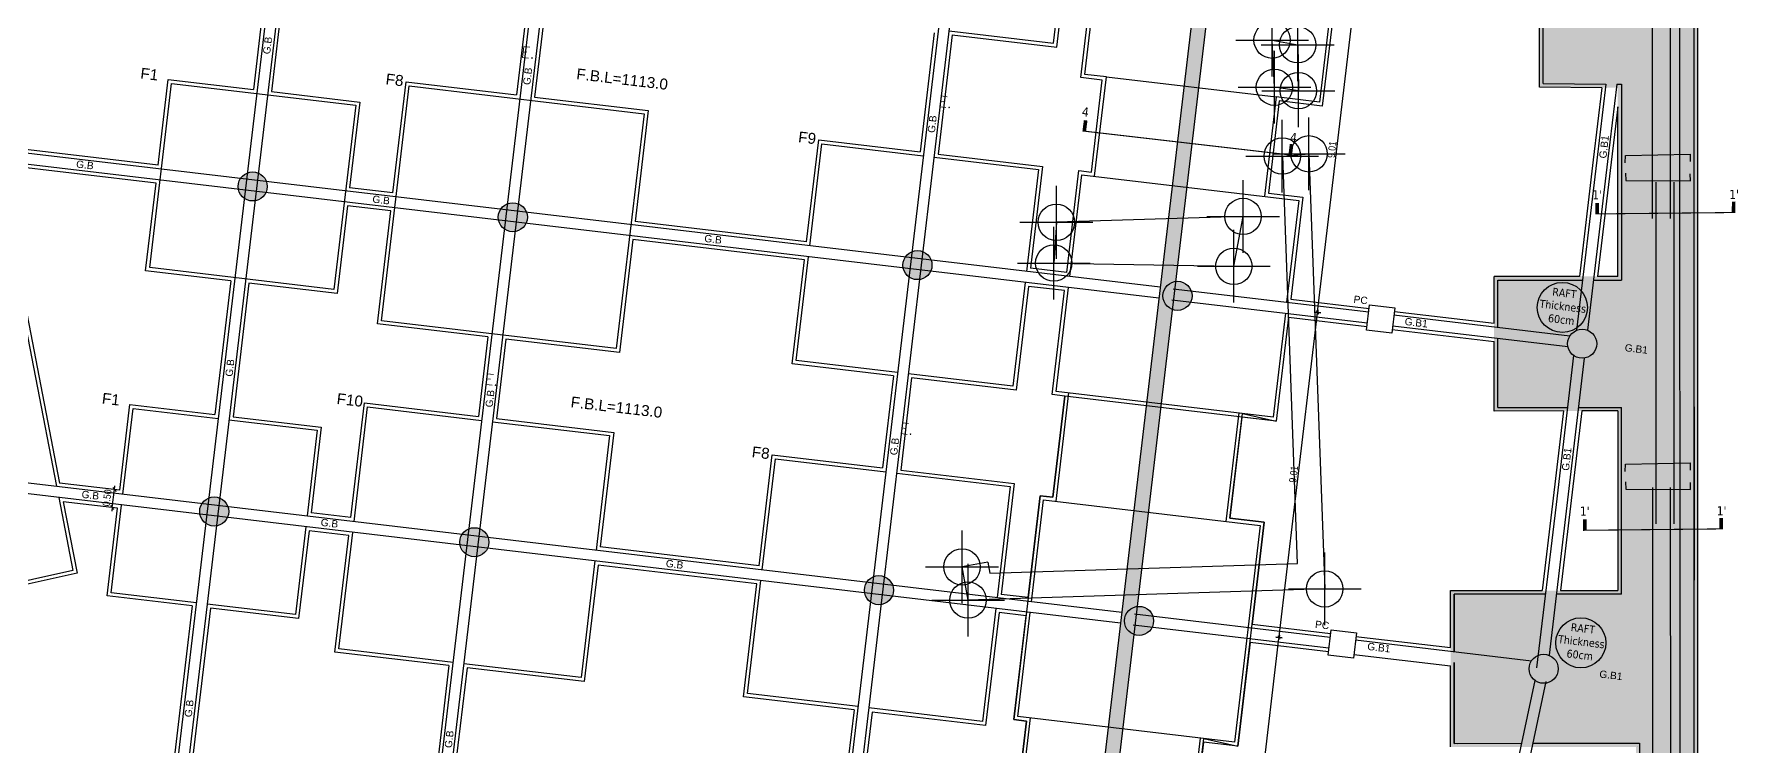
# Model space of a CAD drawing. Header units: millimetres. Extents: x 353738 to 353779397, y 355912 to 355984.
# Drawn here: x 353762.16 to 353809, y 355939.25 to 355958.86 of the extents above; entities that cross this region are included whole.
import ezdxf
from ezdxf.enums import TextEntityAlignment as Align
from ezdxf.lldxf.tags import DXFTag

# ---------------------------------------------------------------- set-up
doc = ezdxf.new("R2010")
doc.units = ezdxf.units.MM
doc.header["$PDMODE"] = 34
doc.header["$PDSIZE"] = -1.5
doc.linetypes.add('( Hidden )', pattern=[0.375, 0.25, -0.125])
for name, color, linetype in [('$AUDIT_BAD_LAYER1', 7, 'Continuous'), ('A-G-DIMENSION', 191, 'Continuous'), ('S-BLINDING LINE', 1, 'Continuous'), ('S-CONCRETE PLANS', 4, 'Continuous'), ('S-S-BEARING WALL', 150, 'Continuous'), ('S-S-BEARING WALL HATCH', 250, 'Continuous'), ('S-S-BEARING WALL HATCH UNDER THE GROUND', 250, 'Continuous'), ('S-S-BEARING WALL UNDER THE GROUND', 150, 'Continuous'), ('S-S-COLUMN', 60, 'Continuous'), ('S-S-COLUMN HATCH', 250, 'Continuous'), ('S-Steel', 3, 'Continuous'), ('S-SYMPOLS', 6, 'Continuous'), ('S-TAGS', 135, 'Continuous'), ('S-TEXT- BEAMS', 7, 'Continuous'), ('S-Text-Col.', 7, 'Continuous'), ('S-Text-Foundations', 7, 'Continuous'), ('steel', 3, 'Continuous')]:
    doc.layers.add(name, color=color, linetype=linetype)
doc.layers.add('S-D-WATER PROOF', color=8, linetype='( Hidden )', lineweight=0)
doc.styles.add('ARIAL', font='arial.ttf')
doc.styles.add('Site 1-200 (m)', font='arial.ttf', dxfattribs={"width": 0.85, "height": 0.2})
doc.styles.get("Standard").update_dxf_attribs({"font": 'simplex.shx'})
doc.styles.add('Tohama', font='tahoma.ttf')
tags = doc.linetypes.add('DRAIN_PIPE', pattern='A,0.5,-0.2,["D",Standard,S=0.1,R=0,X=-0.1,Y=-0.05],-0.2', length=0.9).pattern_tags.tags
tags[6] = DXFTag(74, 10)
doc.dimstyles.new('FC 1-100 (m)', dxfattribs={"dimtxt": 0.2, "dimasz": 0.1, "dimexe": 0.144, "dimexo": 0.144, "dimgap": 0.072, "dimtad": 1, "dimzin": 1, "dimdsep": 46, "dimtxsty": 'Site 1-200 (m)', "dimblk": 'OBLIQUE', "dimcen": 90, "dimse1": 1, "dimse2": 1, "dimclrd": 256, "dimclrt": 256, "dimadec": 3, "dimazin": 0, "dimtfac": 1, "dimtix": 1, "dimtmove": 2, "dimatfit": 3, "dimfxl": 0.144, "dimtolj": 1, "dimlwd": -1, "dimarcsym": 0})
doc.dimstyles.new('FC 1-200 (m)', dxfattribs={"dimtxt": 0.26, "dimasz": 0.03, "dimexe": 0.144, "dimexo": 0.144, "dimgap": 0.03, "dimtad": 1, "dimzin": 9, "dimdsep": 46, "dimtxsty": 'Site 1-200 (m)', "dimblk": 'CC-DIMTICK', "dimcen": 90, "dimse1": 1, "dimse2": 1, "dimclrd": 256, "dimclrt": 256, "dimadec": 3, "dimazin": 0, "dimtfac": 1, "dimtix": 1, "dimtmove": 2, "dimatfit": 3, "dimfxl": 0.144, "dimtolj": 1, "dimlwd": -1, "dimarcsym": 0})

# ---------------------------------------------------------------- blocks, each defined once
blk = doc.blocks.new('CC-DIMTICK')
for p, q in [((0, 3), (0, -3)), ((2, 0), (-2, 0))]:
    blk.add_line(p, q)
at = {"const_width": 0.444, "flags": 128}
blk.add_lwpolyline([(-1.4, -1.4), (1.4, 1.4)], dxfattribs=at)
blk = doc.blocks.new('*D7')
at = {"layer": 'A-G-DIMENSION', "transparency": 16777216}
blk.add_line((353794.984, 355930.427), (353796.382, 355942.235), dxfattribs=at)
at = {"layer": 'A-G-DIMENSION', "transparency": 16777216, "xscale": 0.03, "yscale": 0.03, "zscale": 0.03}
for p, rotation in [((353796.385, 355942.265), 83.25075668167635), ((353794.981, 355930.397), 263.2507566816763)]:
    blk.add_blockref('CC-DIMTICK', p, dxfattribs=dict(at, rotation=rotation))
at = {"layer": 'A-G-DIMENSION', "transparency": 16777216, "insert": (353795.552, 355936.346), "char_height": 0.2, "attachment_point": 5, "rotation": 83.2508, "style": 'Site 1-200 (m)'}
blk.add_mtext('\\A1;11.95', dxfattribs=at)
blk = doc.blocks.new('*D8')
at = {"layer": 'A-G-DIMENSION', "transparency": 16777216}
blk.add_line((353796.389, 355942.294), (353797.441, 355951.183), dxfattribs=at)
at = {"layer": 'A-G-DIMENSION', "transparency": 16777216, "xscale": 0.03, "yscale": 0.03, "zscale": 0.03}
for p, rotation in [((353797.444, 355951.212), 83.25075668167635), ((353796.385, 355942.265), 263.2507566816763)]:
    blk.add_blockref('CC-DIMTICK', p, dxfattribs=dict(at, rotation=rotation))
at = {"layer": 'A-G-DIMENSION', "transparency": 16777216, "insert": (353796.783, 355946.754), "char_height": 0.2, "attachment_point": 5, "rotation": 83.2508, "style": 'Site 1-200 (m)'}
blk.add_mtext('\\A1;9.01', dxfattribs=at)
blk = doc.blocks.new('*D9')
at = {"layer": 'A-G-DIMENSION', "transparency": 16777216}
blk.add_line((353797.445, 355951.222), (353798.497, 355960.11), dxfattribs=at)
at = {"layer": 'A-G-DIMENSION', "transparency": 16777216, "xscale": 0.03, "yscale": 0.03, "zscale": 0.03}
for p, rotation in [((353798.501, 355960.14), 83.25075668167635), ((353797.442, 355951.192), 263.2507566816763)]:
    blk.add_blockref('CC-DIMTICK', p, dxfattribs=dict(at, rotation=rotation))
at = {"layer": 'A-G-DIMENSION', "transparency": 16777216, "insert": (353797.84, 355955.682), "char_height": 0.2, "attachment_point": 5, "rotation": 83.2508, "style": 'Site 1-200 (m)'}
blk.add_mtext('\\A1;9.01', dxfattribs=at)
blk = doc.blocks.new('_OBLIQUE')
at = {"color": 0, "linetype": 'ByBlock'}
blk.add_line((-0.5, -0.5), (0.5, 0.5), dxfattribs=at)
blk = doc.blocks.new('*D15')
at = {"transparency": 16777216}
for p, q in [((353764.311, 355945.837), (353764.37, 355946.333)), ((353764.37, 355946.333), (353764.382, 355946.432)), ((353764.311, 355945.837), (353764.299, 355945.737))]:
    blk.add_line(p, q, dxfattribs=at)
at = {"transparency": 16777216, "xscale": 0.1, "yscale": 0.1, "zscale": 0.1}
for p, rotation in [((353764.37, 355946.333), 263.2507566787386), ((353764.311, 355945.837), 83.25075667873854)]:
    blk.add_blockref('_OBLIQUE', p, dxfattribs=dict(at, rotation=rotation))
at = {"transparency": 16777216, "insert": (353764.168, 355946.105), "char_height": 0.2, "attachment_point": 5, "rotation": 83.2508, "style": 'Site 1-200 (m)'}
blk.add_mtext('\\A1;0.50', dxfattribs=at)

msp = doc.modelspace()

# ---------------------------------------------------------------- hatches: boundary and pattern name
at = {"layer": 'S-D-WATER PROOF'}
h = msp.add_hatch(color=254, dxfattribs=at)
h.dxf.hatch_style = 1
h.paths.add_polyline_path([(353796.521, 355977.252), (353796.036, 355973.023), (353806.191, 355971.817), (353806.193, 355961.179), (353803.544, 355961.179), (353803.545, 355957.379), (353805.694, 355957.379), (353805.695, 355952.192), (353802.295, 355952.191), (353802.296, 355948.491), (353805.696, 355948.497), (353805.697, 355943.554), (353801.097, 355943.553), (353801.098, 355939.253), (353806.199, 355939.254), (353806.2, 355925.832), (353807.9, 355925.793), (353807.89, 355976.047)])
at = {"layer": 'S-S-BEARING WALL HATCH'}
h = msp.add_hatch(color=256, dxfattribs=at)
h.dxf.hatch_style = 1
h.paths.add_polyline_path([(353807.401, 355925.972), (353807.801, 355925.972), (353807.79, 355975.958), (353800.995, 355976.762), (353800.96, 355976.464), (353807.39, 355975.703)])
at = {"layer": 'S-S-BEARING WALL HATCH UNDER THE GROUND'}
h = msp.add_hatch(color=256, dxfattribs=at)
h.dxf.hatch_style = 1
h.paths.add_polyline_path([(353790.658, 355931.11), (353791.055, 355931.063), (353796.491, 355976.993), (353796.094, 355977.04)])
at = {"layer": 'S-S-COLUMN HATCH'}
h = msp.add_hatch(color=256, dxfattribs=at)
h.dxf.hatch_style = 1
edge = h.paths.add_edge_path()
edge.add_arc((353768.17, 355954.667), 0.4, -6.7492, 353.2508)
h = msp.add_hatch(color=256, dxfattribs=at)
h.dxf.hatch_style = 1
edge = h.paths.add_edge_path()
edge.add_arc((353768.17, 355954.667), 0.4, -6.7492, 353.2508)
h = msp.add_hatch(color=256, dxfattribs=at)
h.dxf.hatch_style = 1
edge = h.paths.add_edge_path()
edge.add_arc((353775.321, 355953.82), 0.4, -6.7492, 353.2508)
h = msp.add_hatch(color=256, dxfattribs=at)
h.dxf.hatch_style = 1
edge = h.paths.add_edge_path()
edge.add_arc((353775.321, 355953.82), 0.4, -6.7492, 353.2508)
h = msp.add_hatch(color=256, dxfattribs=at)
h.dxf.hatch_style = 1
edge = h.paths.add_edge_path()
edge.add_arc((353786.443, 355952.504), 0.4, -6.7492, 353.2508)
h = msp.add_hatch(color=256, dxfattribs=at)
h.dxf.hatch_style = 1
edge = h.paths.add_edge_path()
edge.add_arc((353786.443, 355952.504), 0.4, -6.7492, 353.2508)
h = msp.add_hatch(color=256, dxfattribs=at)
h.dxf.hatch_style = 1
edge = h.paths.add_edge_path()
edge.add_arc((353793.593, 355951.658), 0.4, -6.7492, 353.2508)
h = msp.add_hatch(color=256, dxfattribs=at)
h.dxf.hatch_style = 1
edge = h.paths.add_edge_path()
edge.add_arc((353793.593, 355951.658), 0.4, -6.7492, 353.2508)
h = msp.add_hatch(color=256, dxfattribs=at)
h.dxf.hatch_style = 1
edge = h.paths.add_edge_path()
edge.add_arc((353804.716, 355950.342), 0.4, -6.7492, 353.2508)
h = msp.add_hatch(color=256, dxfattribs=at)
h.dxf.hatch_style = 1
edge = h.paths.add_edge_path()
edge.add_arc((353767.113, 355945.729), 0.4, -6.7492, 353.2508)
h = msp.add_hatch(color=256, dxfattribs=at)
h.dxf.hatch_style = 1
edge = h.paths.add_edge_path()
edge.add_arc((353767.113, 355945.729), 0.4, -6.7492, 353.2508)
h = msp.add_hatch(color=256, dxfattribs=at)
h.dxf.hatch_style = 1
edge = h.paths.add_edge_path()
edge.add_arc((353767.113, 355945.729), 0.4, -6.7492, 353.2508)
h = msp.add_hatch(color=256, dxfattribs=at)
h.dxf.hatch_style = 1
edge = h.paths.add_edge_path()
edge.add_arc((353774.263, 355944.883), 0.4, -6.7492, 353.2508)
h = msp.add_hatch(color=256, dxfattribs=at)
h.dxf.hatch_style = 1
edge = h.paths.add_edge_path()
edge.add_arc((353774.263, 355944.883), 0.4, -6.7492, 353.2508)
h = msp.add_hatch(color=256, dxfattribs=at)
h.dxf.hatch_style = 1
edge = h.paths.add_edge_path()
edge.add_arc((353785.385, 355943.566), 0.4, -6.7492, 353.2508)
h = msp.add_hatch(color=256, dxfattribs=at)
h.dxf.hatch_style = 1
edge = h.paths.add_edge_path()
edge.add_arc((353785.385, 355943.566), 0.4, -6.7492, 353.2508)
h = msp.add_hatch(color=256, dxfattribs=at)
h.dxf.hatch_style = 1
edge = h.paths.add_edge_path()
edge.add_arc((353792.536, 355942.72), 0.4, -6.7492, 353.2508)
h = msp.add_hatch(color=256, dxfattribs=at)
h.dxf.hatch_style = 1
edge = h.paths.add_edge_path()
edge.add_arc((353792.536, 355942.72), 0.4, -6.7492, 353.2508)
h = msp.add_hatch(color=256, dxfattribs=at)
h.dxf.hatch_style = 1
edge = h.paths.add_edge_path()
edge.add_arc((353803.658, 355941.404), 0.4, -6.7492, 353.2508)

# ---------------------------------------------------------------- linework, layer by layer
at = {"color": 2, "linetype": 'DRAIN_PIPE'}
for points, elevation in [([(353796.915, 355957.299), (353796.258, 355957.396), (353796.194, 355958.69), (353796.897, 355958.562)], 1119.738), ([(353795.395, 355953.842), (353790.262, 355953.681), (353790.192, 355952.56), (353795.141, 355952.472)], 1116.854)]:
    msp.add_lwpolyline(points, close=True, dxfattribs=dict(at, elevation=elevation))
at = {"color": 2, "linetype": 'DRAIN_PIPE', "elevation": 1119.809}
for points in [[(353788.378, 355944.334), (353788.433, 355944.031), (353796.894, 355944.298), (353796.488, 355955.504), (353797.206, 355955.564), (353797.64, 355943.601), (353787.835, 355943.292), (353787.669, 355944.205)], [(353788.378, 355944.334), (353787.669, 355944.205)]]:
    msp.add_lwpolyline(points, dxfattribs=at)
at = {"color": 2}
msp.add_lwpolyline([(353793.531, 355932.835), (353794.318, 355939.488), (353795.25, 355939.277), (353795.978, 355945.434), (353795.035, 355945.546), (353795.376, 355948.426), (353796.307, 355948.215), (353790.498, 355948.903), (353790.169, 355946.122), (353789.821, 355946.163), (353789.093, 355940.006), (353789.44, 355939.965), (353788.665, 355933.41)], dxfattribs=at)
at = {"color": 31, "true_color": 0xfecc66}
for p in [(353796.194, 355958.69, 1119.882), (353796.897, 355958.562, 1119.968), (353796.258, 355957.396, 1119.688), (353796.915, 355957.299, 1119.738), (353796.473, 355955.503, 1119.637), (353797.206, 355955.564, 1119.693), (353790.262, 355953.681, 1116.957), (353795.395, 355953.842, 1116.854), (353790.192, 355952.56, 1117.029), (353795.141, 355952.472, 1116.813), (353787.669, 355944.205, 1119.809), (353787.835, 355943.292, 1119.806), (353797.64, 355943.601, 1119.986)]:
    msp.add_point(p, dxfattribs=at)
at = {"layer": 'S-BLINDING LINE'}
for p, q in [((353807.901, 355925.972), (353807.89, 355976.047)), ((353768.654, 355961.255), (353768.19, 355957.333)), ((353769.151, 355961.197), (353768.687, 355957.274)), ((353775.781, 355960.211), (353775.423, 355957.182)), ((353776.278, 355960.152), (353775.919, 355957.123)), ((353803.545, 355957.396), (353803.545, 355959.319)), ((353786.904, 355958.894), (353786.516, 355955.617)), ((353787.4, 355958.836), (353787.012, 355955.558)), ((353805.253, 355957.383), (353803.545, 355957.396)), ((353805.253, 355957.383), (353805.018, 355955.397)), ((353805.694, 355956.856), (353805.515, 355955.339)), ((353805.695, 355952.192), (353805.694, 355956.856)), ((353765.571, 355955.254), (353761.064, 355955.787)), ((353765.513, 355954.757), (353761.164, 355955.272)), ((353805.018, 355955.397), (353804.639, 355952.192)), ((353805.515, 355955.339), (353805.142, 355952.192)), ((353772.026, 355954.49), (353770.835, 355954.631)), ((353771.968, 355953.993), (353770.776, 355954.135)), ((353783.397, 355953.144), (353778.68, 355953.703)), ((353783.338, 355952.648), (353778.621, 355953.206)), ((353790.547, 355952.298), (353789.554, 355952.416)), ((353804.639, 355952.192), (353802.295, 355952.191)), ((353802.295, 355950.908), (353802.295, 355952.191)), ((353805.695, 355952.192), (353805.142, 355952.192)), ((353767.567, 355952.069), (353767.132, 355948.395)), ((353768.064, 355952.011), (353767.629, 355948.336)), ((353790.489, 355951.802), (353789.496, 355951.919)), ((353796.704, 355951.569), (353798.86, 355951.314)), ((353796.646, 355951.073), (353798.801, 355950.818)), ((353799.555, 355951.232), (353802.295, 355950.908)), ((353774.635, 355950.528), (353774.377, 355948.343)), ((353775.132, 355950.469), (353774.873, 355948.285)), ((353799.496, 355950.736), (353802.296, 355950.404)), ((353802.296, 355948.492), (353802.296, 355950.404)), ((353785.787, 355949.46), (353785.487, 355946.928)), ((353786.284, 355949.401), (353785.984, 355946.869)), ((353804.201, 355948.495), (353802.296, 355948.492)), ((353804.201, 355948.495), (353803.899, 355945.936)), ((353804.705, 355948.495), (353804.395, 355945.877)), ((353805.696, 355948.497), (353804.705, 355948.495)), ((353805.696, 355948.497), (353805.697, 355943.56)), ((353764.514, 355946.316), (353762.863, 355946.511)), ((353764.455, 355945.82), (353762.963, 355945.996)), ((353770.869, 355945.564), (353769.777, 355945.693)), ((353803.899, 355945.936), (353803.617, 355943.557)), ((353804.395, 355945.877), (353804.121, 355943.558)), ((353770.811, 355945.067), (353769.718, 355945.197)), ((353782.091, 355944.236), (353777.722, 355944.753)), ((353782.032, 355943.739), (353777.663, 355944.256)), ((353789.49, 355943.36), (353788.745, 355943.449)), ((353801.097, 355943.553), (353803.617, 355943.557)), ((353801.097, 355941.987), (353801.097, 355943.553)), ((353804.121, 355943.558), (353805.697, 355943.56)), ((353766.51, 355943.132), (353765.687, 355936.18)), ((353767.006, 355943.073), (353766.183, 355936.121)), ((353789.431, 355942.864), (353788.686, 355942.952)), ((353795.647, 355942.632), (353797.802, 355942.377)), ((353795.588, 355942.135), (353797.743, 355941.88)), ((353798.497, 355942.294), (353801.097, 355941.987)), ((353773.566, 355941.491), (353772.837, 355935.334)), ((353774.062, 355941.432), (353773.334, 355935.275)), ((353798.438, 355941.798), (353801.098, 355941.483)), ((353801.098, 355939.253), (353801.098, 355941.483)), ((353784.7, 355940.274), (353783.954, 355933.968)), ((353785.196, 355940.215), (353784.45, 355933.909))]:
    msp.add_line(p, q, dxfattribs=at)
for points in [[(353787.4, 355958.836), (353790.274, 355958.495), (353790.553, 355960.857)], [(353791.526, 355957.592), (353790.934, 355957.662), (353791.3, 355960.768)], [(353797.943, 355959.982), (353797.573, 355956.877), (353796.392, 355957.017)], [(353765.571, 355955.254), (353765.85, 355957.61), (353768.19, 355957.333)], [(353772.026, 355954.49), (353772.387, 355957.541), (353775.423, 355957.182)], [(353791.227, 355955.06), (353791.526, 355957.592)], [(353768.687, 355957.274), (353771.114, 355956.987), (353770.835, 355954.631)], [(353775.919, 355957.123), (353779.041, 355956.753), (353778.68, 355953.703)], [(353796.392, 355957.017), (353796.093, 355954.484)], [(353783.397, 355953.144), (353783.729, 355955.947), (353786.516, 355955.617)], [(353787.012, 355955.558), (353789.886, 355955.218), (353789.554, 355952.416)], [(353761.164, 355955.272), (353762.863, 355946.511)], [(353790.547, 355952.298), (353790.879, 355955.101), (353791.227, 355955.06)], [(353767.567, 355952.069), (353765.227, 355952.346), (353765.513, 355954.757)], [(353770.776, 355954.135), (353770.491, 355951.723), (353768.064, 355952.011)], [(353796.093, 355954.484), (353797.036, 355954.372), (353796.704, 355951.569)], [(353774.635, 355950.528), (353771.6, 355950.887), (353771.968, 355953.993)], [(353778.621, 355953.206), (353778.254, 355950.1), (353775.132, 355950.469)], [(353785.787, 355949.46), (353783, 355949.79), (353783.338, 355952.648)], [(353789.496, 355951.919), (353789.157, 355949.061), (353786.284, 355949.401)], [(353790.498, 355948.903), (353790.15, 355948.944), (353790.489, 355951.802)], [(353796.646, 355951.073), (353796.307, 355948.215), (353795.364, 355948.327)], [(353764.514, 355946.316), (353764.792, 355948.672), (353767.132, 355948.395)], [(353770.869, 355945.564), (353771.242, 355948.714), (353774.377, 355948.343)], [(353790.169, 355946.122), (353790.498, 355948.903)], [(353767.629, 355948.336), (353770.056, 355948.049), (353769.777, 355945.693)], [(353774.873, 355948.285), (353778.094, 355947.903), (353777.722, 355944.753)], [(353795.364, 355948.327), (353795.035, 355945.546)], [(353782.091, 355944.236), (353782.452, 355947.287), (353785.487, 355946.928)], [(353785.984, 355946.869), (353789.106, 355946.499), (353788.745, 355943.449)], [(353789.49, 355943.36), (353789.821, 355946.163), (353790.169, 355946.122)], [(353762.963, 355945.996), (353763.344, 355944.03), (353761.112, 355943.534)], [(353766.51, 355943.132), (353764.17, 355943.409), (353764.455, 355945.82)], [(353769.718, 355945.197), (353769.433, 355942.786), (353767.006, 355943.073)], [(353795.035, 355945.546), (353795.978, 355945.434), (353795.647, 355942.632)], [(353773.566, 355941.491), (353770.431, 355941.862), (353770.811, 355945.067)], [(353777.663, 355944.256), (353777.284, 355941.051), (353774.062, 355941.432)], [(353784.7, 355940.274), (353781.665, 355940.633), (353782.032, 355943.739)], [(353788.686, 355942.952), (353788.318, 355939.846), (353785.196, 355940.215)], [(353789.44, 355939.965), (353789.093, 355940.006), (353789.431, 355942.864)], [(353795.588, 355942.135), (353795.25, 355939.277), (353794.306, 355939.389)], [(353784.45, 355933.909), (353788.069, 355933.481), (353788.665, 355933.41), (353788.77, 355934.304), (353789.44, 355939.965)], [(353794.306, 355939.389), (353793.531, 355932.835)], [(353806.247, 355939.254), (353806.247, 355939.254)]]:
    msp.add_lwpolyline(points, dxfattribs=at)
at = {"layer": 'S-CONCRETE PLANS'}
for p, q in [((353771.221, 355979.538), (353765.794, 355933.678)), ((353778.073, 355978.727), (353772.093, 355928.2)), ((353778.371, 355978.691), (353772.391, 355928.164)), ((353789.196, 355977.41), (353783.815, 355931.948)), ((353789.493, 355977.375), (353784.113, 355931.913)), ((353807.801, 355925.972), (353807.79, 355975.958)), ((353807.799, 355925.793), (353807.79, 355975.958)), ((353770.216, 355973.601), (353765.496, 355933.713)), ((353803.645, 355957.496), (353803.645, 355959.408)), ((353793.118, 355951.893), (353745.709, 355957.504)), ((353791.637, 355957.68), (353796.305, 355957.127)), ((353803.645, 355957.496), (353805.366, 355957.483)), ((353805.366, 355957.483), (353805.118, 355955.386)), ((353805.668, 355957.48), (353805.416, 355955.35)), ((353805.668, 355957.48), (353805.794, 355957.479)), ((353805.794, 355957.479), (353805.795, 355952.092)), ((353793.082, 355951.595), (353745.672, 355957.206)), ((353805.118, 355955.386), (353804.564, 355950.712)), ((353805.416, 355955.35), (353804.867, 355950.719)), ((353793.471, 355951.851), (353798.848, 355951.215)), ((353802.395, 355952.091), (353804.728, 355952.092)), ((353802.396, 355950.795), (353802.395, 355952.091)), ((353805.03, 355952.092), (353805.795, 355952.092)), ((353793.436, 355951.553), (353798.813, 355950.917)), ((353799.508, 355950.835), (353804.323, 355950.265)), ((353799.543, 355951.133), (353804.381, 355950.56)), ((353802.396, 355948.591), (353802.396, 355950.493)), ((353804.482, 355950.017), (353803.998, 355945.924)), ((353804.776, 355949.946), (353804.296, 355945.889)), ((353802.396, 355948.591), (353804.314, 355948.591)), ((353804.616, 355948.592), (353805.796, 355948.592)), ((353805.797, 355943.454), (353805.796, 355948.592)), ((353807.796, 355948.608), (353807.797, 355943.842)), ((353792.06, 355942.955), (353747.597, 355948.217)), ((353792.025, 355942.658), (353747.562, 355947.92)), ((353803.998, 355945.924), (353803.466, 355941.427)), ((353804.296, 355945.889), (353803.809, 355941.774)), ((353803.706, 355943.454), (353801.197, 355943.453)), ((353801.197, 355943.453), (353801.197, 355941.874)), ((353801.197, 355941.874), (353801.197, 355943.453)), ((353805.797, 355943.454), (353804.008, 355943.454)), ((353792.414, 355942.914), (353797.79, 355942.277)), ((353792.378, 355942.616), (353797.755, 355941.979)), ((353798.485, 355942.195), (353803.323, 355941.623)), ((353801.198, 355941.572), (353801.198, 355939.353)), ((353801.198, 355939.353), (353801.198, 355941.572)), ((353801.027, 355929.828), (353803.427, 355941.085)), ((353801.335, 355929.833), (353803.727, 355941.052)), ((353801.198, 355939.353), (353803.058, 355939.354)), ((353801.298, 355939.353), (353803.058, 355939.354)), ((353803.365, 355939.354), (353806.247, 355939.354)), ((353803.467, 355939.354), (353806.297, 355939.354)), ((353806.147, 355939.354), (353806.147, 355939.354)), ((353806.297, 355939.354), (353806.299, 355929.036))]:
    msp.add_line(p, q, dxfattribs=at)
for points in [[(353787.313, 355958.947), (353790.186, 355958.606), (353790.466, 355960.968)], [(353791.314, 355954.949), (353791.637, 355957.68), (353791.041, 355957.75), (353791.409, 355960.856)], [(353797.864, 355960.092), (353797.497, 355956.986), (353796.305, 355957.127), (353795.982, 355954.396)], [(353783.485, 355953.033), (353783.816, 355955.836), (353786.603, 355955.506)], [(353786.901, 355955.471), (353789.775, 355955.131), (353789.443, 355952.328)], [(353761.04, 355955.387), (353762.779, 355946.421)], [(353790.635, 355952.187), (353790.967, 355954.99), (353796.925, 355954.285), (353796.593, 355951.482)], [(353785.898, 355949.548), (353783.111, 355949.877), (353783.449, 355952.735)], [(353789.408, 355952.03), (353789.07, 355949.172), (353786.196, 355949.512)], [(353796.558, 355951.184), (353796.22, 355948.326), (353790.261, 355949.031), (353790.6, 355951.889)], [(353798.872, 355951.414), (353799.567, 355951.331), (353799.484, 355950.636), (353798.789, 355950.718), (353798.872, 355951.414)], [(353790.256, 355946.011), (353790.609, 355948.99)], [(353764.601, 355946.205), (353764.88, 355948.561), (353767.22, 355948.284)], [(353770.957, 355945.453), (353771.33, 355948.603), (353774.464, 355948.232)], [(353795.276, 355948.438), (353794.924, 355945.458)], [(353767.518, 355948.249), (353769.945, 355947.961), (353769.666, 355945.606)], [(353774.762, 355948.197), (353777.983, 355947.816), (353777.611, 355944.665)], [(353782.179, 355944.125), (353782.54, 355947.176), (353785.575, 355946.817)], [(353785.873, 355946.781), (353788.995, 355946.412), (353788.634, 355943.361)], [(353762.839, 355946.112), (353763.228, 355944.107), (353760.995, 355943.611)], [(353766.621, 355943.219), (353764.281, 355943.496), (353764.566, 355945.907)], [(353789.577, 355943.249), (353789.909, 355946.052), (353795.867, 355945.347), (353795.162, 355939.388), (353789.204, 355940.094), (353789.542, 355942.951)], [(353769.631, 355945.308), (353769.345, 355942.897), (353766.919, 355943.184)], [(353773.677, 355941.579), (353770.542, 355941.95), (353770.922, 355945.155)], [(353777.575, 355944.368), (353777.196, 355941.162), (353773.975, 355941.543)], [(353784.811, 355940.362), (353781.776, 355940.721), (353782.143, 355943.827)], [(353788.598, 355943.063), (353788.231, 355939.957), (353785.109, 355940.326)], [(353797.814, 355942.476), (353798.509, 355942.394), (353798.427, 355941.699), (353797.732, 355941.781), (353797.814, 355942.476)], [(353788.752, 355933.299), (353789.551, 355940.052)], [(353794.219, 355939.5), (353793.42, 355932.747)]]:
    msp.add_lwpolyline(points, dxfattribs=at)
for points in [[(353765.938, 355957.499), (353771.002, 355956.899), (353770.403, 355951.834), (353765.338, 355952.434)], [(353772.475, 355957.43), (353778.93, 355956.666), (353778.166, 355950.211), (353771.711, 355950.975)]]:
    msp.add_lwpolyline(points, close=True, dxfattribs=at)
at = {"layer": 'S-S-BEARING WALL'}
for p, q in [((353796.526, 355977.291), (353789.786, 355920.338)), ((353796.082, 355976.941), (353789.436, 355920.782))]:
    msp.add_line(p, q, dxfattribs=at)
at = {"layer": 'S-S-BEARING WALL UNDER THE GROUND'}
msp.add_line((353807.39, 355975.703), (353807.401, 355925.972), dxfattribs=at)
msp.add_lwpolyline([(353807.801, 355925.972), (353807.79, 355975.958), (353800.995, 355976.762)], dxfattribs=at)
at = {"layer": 'S-S-COLUMN'}
for centre in [(353768.17, 355954.667), (353768.17, 355954.667), (353775.321, 355953.82), (353775.321, 355953.82), (353786.443, 355952.504), (353786.443, 355952.504), (353793.593, 355951.658), (353793.593, 355951.658), (353804.716, 355950.342), (353767.113, 355945.729), (353767.113, 355945.729), (353767.113, 355945.729), (353774.263, 355944.883), (353774.263, 355944.883), (353785.385, 355943.566), (353785.385, 355943.566), (353792.536, 355942.72), (353792.536, 355942.72), (353803.658, 355941.404)]:
    msp.add_circle(centre, 0.4, dxfattribs=at)
at = {"layer": 'S-Steel'}
for p, q in [((353806.642, 355965.78), (353806.645, 355953.786)), ((353807.136, 355965.78), (353807.138, 355953.786)), ((353806.744, 355954.786), (353806.746, 355945.39)), ((353807.238, 355954.786), (353807.24, 355945.39)), ((353806.646, 355946.39), (353806.648, 355936.355)), ((353807.14, 355946.39), (353807.142, 355936.29))]:
    msp.add_line(p, q, dxfattribs=at)
at = {"layer": 'S-SYMPOLS'}
for points in [[(353791.068, 355956.485, 0.1, 0.1, 0), (353791.03, 355956.188, 0.03, 0.03, 0), (353796.692, 355955.533, 0.1, 0.1, 0), (353796.73, 355955.831, 0.1, 0.1, 0)], [(353805.132, 355954.212, 0.1, 0.1, 0), (353805.13, 355953.912, 0.03, 0.03, 0), (353808.88, 355953.95, 0.1, 0.1, 0), (353808.882, 355954.25, 0.1, 0.1, 0)], [(353804.791, 355945.512, 0.1, 0.1, 0), (353804.789, 355945.212, 0.03, 0.03, 0), (353808.539, 355945.25, 0.1, 0.1, 0), (353808.54, 355945.55, 0.1, 0.1, 0)]]:
    msp.add_lwpolyline(points, format="xyseb", dxfattribs=at)
at = {"layer": 'S-TAGS', "ltscale": 0.05}
for centre in [(353804.173, 355951.34), (353804.681, 355942.116)]:
    msp.add_circle(centre, 0.689, dxfattribs=at)
at = {"layer": 'steel'}
for points in [[(353805.901, 355955.32), (353805.905, 355955.519), (353807.685, 355955.555), (353807.686, 355955.355)], [(353805.91, 355955.029), (353805.916, 355954.83), (353807.691, 355954.817), (353807.689, 355955.017)], [(353805.903, 355946.832), (353805.907, 355947.031), (353807.687, 355947.068), (353807.687, 355946.868)], [(353805.911, 355946.542), (353805.918, 355946.343), (353807.693, 355946.33), (353807.691, 355946.53)]]:
    msp.add_lwpolyline(points, dxfattribs=at)

# ---------------------------------------------------------------- texts
at = {"layer": '$AUDIT_BAD_LAYER1'}
for p in [(353775.724, 355958.199, 0), (353787.193, 355956.841, 0), (353774.722, 355949.204, 0), (353786.13, 355947.854, 0)]:
    msp.add_text('E.', height=0.3, rotation=353.2508, dxfattribs=at).set_placement(p, align=Align.CENTER)
at = {"layer": 'S-SYMPOLS', "style": 'Tohama'}
for s, rotation, p in [('4', 352.8306, (353790.953, 355956.605)), ('4', 353.3229, (353796.676, 355955.902)), ("1'", 359.7796, (353804.996, 355954.315)), ("1'", 0.2719, (353808.759, 355954.323)), ("1'", 359.7796, (353804.655, 355945.615)), ("1'", 0.2719, (353808.417, 355945.623))]:
    msp.add_text(s, height=0.25, rotation=rotation, dxfattribs=at).set_placement(p)
at = {"layer": 'S-TAGS', "ltscale": 0.05, "char_height": 0.22, "width": 1.65733, "attachment_point": 3, "rotation": 353.2508, "style": 'Tohama'}
for insert in [(353805.065, 355951.748), (353805.574, 355942.525)]:
    msp.add_mtext('\\pxqc;RAFT Thickness^J60cm', dxfattribs=dict(at, insert=insert))
at = {"layer": 'S-TEXT- BEAMS', "ltscale": 0.05, "style": 'ARIAL'}
for s, rotation, p in [('G.B', 83.2508, (353768.548, 355958.306)), ('G.B', 83.2508, (353775.698, 355957.46)), ('G.B', 83.2508, (353786.82, 355956.143)), ('G.B1', 83.2508, (353805.28, 355955.44)), ('G.B', 353.2508, (353763.32, 355955.288)), ('G.B', 353.2508, (353771.463, 355954.324)), ('G.B', 353.2508, (353780.588, 355953.244)), ('G.B1', 353.2508, (353799.84, 355950.959)), ('G.B1', 353.2508, (353805.891, 355950.239)), ('G.B', 83.2508, (353767.513, 355949.44)), ('G.B', 83.2508, (353774.663, 355948.594)), ('G.B', 83.2508, (353785.785, 355947.278)), ('G.B1', 83.2508, (353804.253, 355946.852)), ('G.B', 353.2508, (353763.469, 355946.207)), ('G.B', 353.2508, (353770.042, 355945.436)), ('G.B', 353.2508, (353779.53, 355944.306)), ('G.B1', 353.2508, (353798.813, 355942.024)), ('G.B1', 353.2508, (353805.192, 355941.264)), ('G.B', 83.2508, (353766.392, 355940.074)), ('G.B', 83.2508, (353773.542, 355939.228))]:
    msp.add_text(s, height=0.2, rotation=rotation, dxfattribs=at).set_placement(p, align=Align.MIDDLE_LEFT)
at = {"layer": 'S-Text-Col.', "ltscale": 0.05, "style": 'ARIAL'}
for s, p in [('F1', (353765.088, 355957.784)), ('F.B.L=1113.0', (353777.073, 355957.767)), ('F8', (353771.83, 355957.627)), ('F9', (353783.171, 355956.033)), ('F1', (353764.03, 355948.846)), ('F10', (353770.484, 355948.837)), ('F.B.L=1113.0', (353776.916, 355948.746)), ('F8', (353781.895, 355947.373))]:
    msp.add_text(s, height=0.3, rotation=353.2508, dxfattribs=at).set_placement(p, align=Align.MIDDLE_LEFT)
at = {"layer": 'S-Text-Foundations', "ltscale": 0.05, "style": 'ARIAL'}
for p in [(353798.435, 355951.57), (353797.377, 355942.632)]:
    msp.add_text('PC', height=0.2, rotation=353.2508, dxfattribs=at).set_placement(p, align=Align.MIDDLE_LEFT)

# ---------------------------------------------------------------- dimensions: what is measured, and where the dimension line sits
at = {"color": 2}
dim = msp.add_aligned_dim(p1=(353764.455, 355945.82), p2=(353764.514, 355946.316), distance=0.145, dimstyle='FC 1-100 (m)', dxfattribs=at)
dim.commit()
dim.dimension.update_dxf_attribs({"geometry": '*D15', "text_midpoint": (353764.168, 355946.105)})
at = {"layer": 'A-G-DIMENSION'}
for base, p1, p2, picture, middle in [((353798.501, 355960.14), (353797.844, 355951.145), (353798.501, 355960.14), '*D9', (353797.84, 355955.682)), ((353797.444, 355951.212), (353796.385, 355942.265), (353797.847, 355951.165), '*D8', (353796.783, 355946.754)), ((353796.385, 355942.265), (353794.981, 355930.397), (353796.385, 355942.265), '*D7', (353795.552, 355936.346))]:
    dim = msp.add_linear_dim(base=base, p1=p1, p2=p2, angle=83.2508, dimstyle='FC 1-200 (m)', dxfattribs=at)
    dim.commit()
    dim.dimension.update_dxf_attribs({"geometry": picture, "text_midpoint": middle})

doc.saveas('drawing.dxf')
